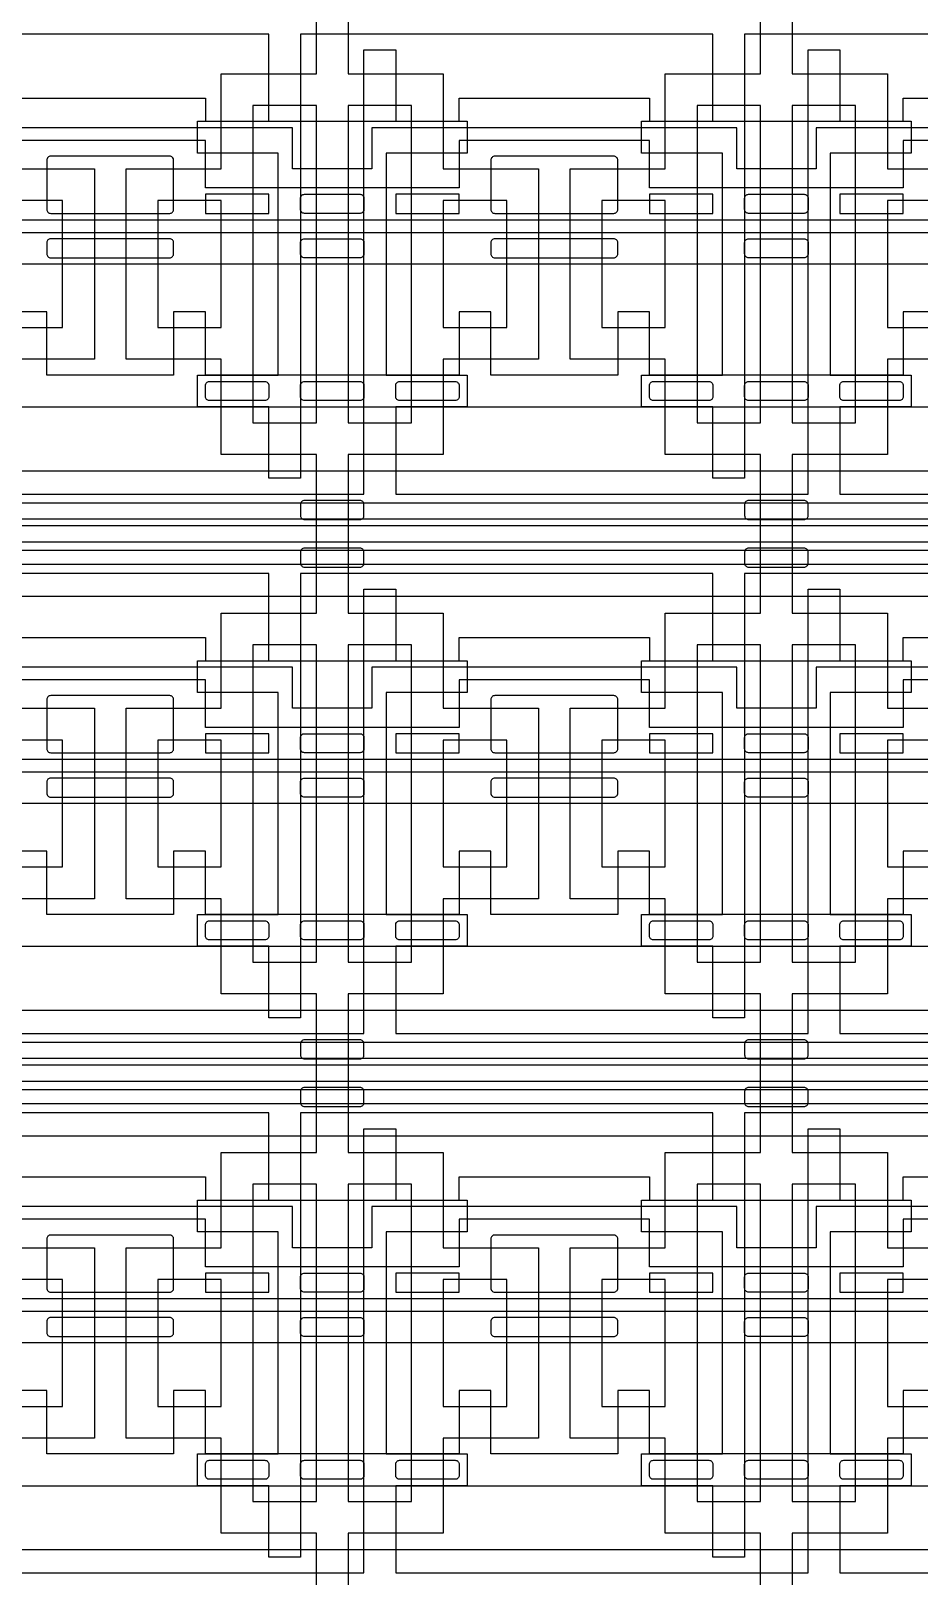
# Model space of a CAD drawing. Extents: x 0 to 194465, y -118660 to 40475.
# Drawn here: x 24062 to 26862, y 18188 to 23058 of the extents above; entities that cross this region are included whole.
import ezdxf

# ---------------------------------------------------------------- set-up
doc = ezdxf.new("R2010")
doc.units = 13
for name, color, linetype in [('Control 1 - Push up', 6, 'Continuous'), ('Control 2 - Push down', 1, 'Continuous'), ('Flow', 5, 'Continuous')]:
    doc.layers.add(name, color=color, linetype=linetype)

msp = doc.modelspace()

# ---------------------------------------------------------------- linework, layer by layer
at = {"layer": 'Control 1 - Push up'}
for points in [[(21212.498876, 22846.1072), (21812.498876, 22846.1072), (21812.498876, 22773.1072), (22612.498876, 22773.1072), (22612.498876, 22846.1072), (23212.498876, 22846.1072), (23212.498876, 22773.1072), (24012.498876, 22773.1072), (24012.498876, 22846.1072), (24612.498876, 22846.1072), (24612.498876, 22773.1072), (25412.498876, 22773.1072), (25412.498876, 22846.1072), (26012.498876, 22846.1072), (26012.498876, 22773.1072), (26812.498876, 22773.1072), (26812.498876, 22846.1072), (27412.498876, 22846.1072), (27412.498876, 22773.1072), (28212.498876, 22773.1072), (28212.498876, 22846.1072), (28812.498876, 22846.1072), (28812.498876, 22773.1072), (29612.498876, 22773.1072)], [(30487.498876, 22753.1072), (29337.498876, 22753.1072), (29337.498876, 22623.1072), (29087.498876, 22623.1072), (29087.498876, 22753.1072), (27937.498876, 22753.1072), (27937.498876, 22623.1072), (27687.498876, 22623.1072), (27687.498876, 22753.1072), (26537.498876, 22753.1072), (26537.498876, 22623.1072), (26287.498876, 22623.1072), (26287.498876, 22753.1072), (25137.498876, 22753.1072), (25137.498876, 22623.1072), (24887.498876, 22623.1072), (24887.498876, 22753.1072), (23737.498876, 22753.1072)], [(29612.498876, 22563.1072), (28812.498876, 22563.1072), (28812.498876, 22713.1072), (28212.498876, 22713.1072), (28212.498876, 22563.1072), (27412.498876, 22563.1072), (27412.498876, 22713.1072), (26812.498876, 22713.1072), (26812.498876, 22563.1072), (26012.498876, 22563.1072), (26012.498876, 22713.1072), (25412.498876, 22713.1072), (25412.498876, 22563.1072), (24612.498876, 22563.1072), (24612.498876, 22713.1072), (24012.498876, 22713.1072), (24012.498876, 22563.1072), (23212.498876, 22563.1072), (23212.498876, 22713.1072), (22612.498876, 22713.1072), (22612.498876, 22563.1072), (21812.498876, 22563.1072), (21812.498876, 22713.1072), (21212.498876, 22713.1072)], [(18062.498876, 22463.106939), (41862.498876, 22463.107205)], [(18162.498876, 22423.106938), (41762.498876, 22423.1072), (44962.498876, 22423.1072), (44962.498876, 22323.1072), (41662.498876, 22323.1072), (18262.498876, 22323.1072)], [(26912.498876, 22173.1072), (26812.498876, 22173.1072), (26812.498876, 21973.1072), (26012.498876, 21973.1072), (26012.498876, 22173.1072), (25912.498876, 22173.1072), (25912.498876, 21973.1072), (25512.498876, 21973.1072), (25512.498876, 22173.1072), (25412.498876, 22173.1072), (25412.498876, 21973.1072), (24612.498876, 21973.1072), (24612.498876, 22173.1072), (24512.498876, 22173.1072), (24512.498876, 21973.1072), (24112.498876, 21973.1072), (24112.498876, 22173.1072), (24012.498876, 22173.1072)], [(18462.498876, 21873.1072), (41262.498876, 21873.1072)], [(18462.498876, 20173.1072), (41962.498876, 20173.1072), (41962.498876, 21670.606938), (18462.498876, 21670.606938)], [(18362.498876, 21570.606938), (41862.498876, 21570.606938)], [(18262.498876, 21520.606938), (41762.498876, 21520.606938), (41762.498876, 20623.1072), (18262.498876, 20623.1072)], [(18162.498876, 20723.106938), (41662.498876, 20723.107199), (41662.498876, 20723.1072), (41662.498876, 21420.606938), (18162.498876, 21420.606938)], [(18062.498876, 20763.106939), (41562.498876, 20763.107199), (41562.498876, 21376.067922), (18062.498876, 21376.067922)], [(17962.498876, 21276.067922), (41462.498876, 21276.067922)], [(21212.498876, 21146.1072), (21812.498876, 21146.1072), (21812.498876, 21073.1072), (22612.498876, 21073.1072), (22612.498876, 21146.1072), (23212.498876, 21146.1072), (23212.498876, 21073.1072), (24012.498876, 21073.1072), (24012.498876, 21146.1072), (24612.498876, 21146.1072), (24612.498876, 21073.1072), (25412.498876, 21073.1072), (25412.498876, 21146.1072), (26012.498876, 21146.1072), (26012.498876, 21073.1072), (26812.498876, 21073.1072), (26812.498876, 21146.1072), (27412.498876, 21146.1072), (27412.498876, 21073.1072), (28212.498876, 21073.1072), (28212.498876, 21146.1072), (28812.498876, 21146.1072), (28812.498876, 21073.1072), (29612.498876, 21073.1072)], [(30487.498876, 21053.1072), (29337.498876, 21053.1072), (29337.498876, 20923.1072), (29087.498876, 20923.1072), (29087.498876, 21053.1072), (27937.498876, 21053.1072), (27937.498876, 20923.1072), (27687.498876, 20923.1072), (27687.498876, 21053.1072), (26537.498876, 21053.1072), (26537.498876, 20923.1072), (26287.498876, 20923.1072), (26287.498876, 21053.1072), (25137.498876, 21053.1072), (25137.498876, 20923.1072), (24887.498876, 20923.1072), (24887.498876, 21053.1072), (23737.498876, 21053.1072)], [(29612.498876, 20863.1072), (28812.498876, 20863.1072), (28812.498876, 21013.1072), (28212.498876, 21013.1072), (28212.498876, 20863.1072), (27412.498876, 20863.1072), (27412.498876, 21013.1072), (26812.498876, 21013.1072), (26812.498876, 20863.1072), (26012.498876, 20863.1072), (26012.498876, 21013.1072), (25412.498876, 21013.1072), (25412.498876, 20863.1072), (24612.498876, 20863.1072), (24612.498876, 21013.1072), (24012.498876, 21013.1072), (24012.498876, 20863.1072), (23212.498876, 20863.1072), (23212.498876, 21013.1072), (22612.498876, 21013.1072), (22612.498876, 20863.1072), (21812.498876, 20863.1072), (21812.498876, 21013.1072), (21212.498876, 21013.1072)], [(26912.498876, 20473.1072), (26812.498876, 20473.1072), (26812.498876, 20273.1072), (26012.498876, 20273.1072), (26012.498876, 20473.1072), (25912.498876, 20473.1072), (25912.498876, 20273.1072), (25512.498876, 20273.1072), (25512.498876, 20473.1072), (25412.498876, 20473.1072), (25412.498876, 20273.1072), (24612.498876, 20273.1072), (24612.498876, 20473.1072), (24512.498876, 20473.1072), (24512.498876, 20273.1072), (24112.498876, 20273.1072), (24112.498876, 20473.1072), (24012.498876, 20473.1072)], [(18462.498876, 18473.1072), (41962.498876, 18473.1072), (41962.498876, 19970.606938), (18462.498876, 19970.606938)], [(18362.498876, 19870.606938), (41862.498876, 19870.606938)], [(18262.498876, 19820.606938), (41762.498876, 19820.606938), (41762.498876, 18923.1072), (18262.498876, 18923.1072)], [(18062.498876, 19063.106939), (41562.498876, 19063.107204), (41562.498876, 19063.107199), (41562.498876, 19676.067922), (18062.498876, 19676.067922)], [(18162.498876, 19023.106938), (41662.498876, 19023.1072), (41662.498876, 19720.606938), (18162.498876, 19720.606938)], [(17962.498876, 19576.067922), (41462.498876, 19576.067922)], [(21212.498876, 19446.1072), (21812.498876, 19446.1072), (21812.498876, 19373.1072), (22612.498876, 19373.1072), (22612.498876, 19446.1072), (23212.498876, 19446.1072), (23212.498876, 19373.1072), (24012.498876, 19373.1072), (24012.498876, 19446.1072), (24612.498876, 19446.1072), (24612.498876, 19373.1072), (25412.498876, 19373.1072), (25412.498876, 19446.1072), (26012.498876, 19446.1072), (26012.498876, 19373.1072), (26812.498876, 19373.1072), (26812.498876, 19446.1072), (27412.498876, 19446.1072), (27412.498876, 19373.1072), (28212.498876, 19373.1072), (28212.498876, 19446.1072), (28812.498876, 19446.1072), (28812.498876, 19373.1072), (29612.498876, 19373.1072)], [(30487.498876, 19353.1072), (29337.498876, 19353.1072), (29337.498876, 19223.1072), (29087.498876, 19223.1072), (29087.498876, 19353.1072), (27937.498876, 19353.1072), (27937.498876, 19223.1072), (27687.498876, 19223.1072), (27687.498876, 19353.1072), (26537.498876, 19353.1072), (26537.498876, 19223.1072), (26287.498876, 19223.1072), (26287.498876, 19353.1072), (25137.498876, 19353.1072), (25137.498876, 19223.1072), (24887.498876, 19223.1072), (24887.498876, 19353.1072), (23737.498876, 19353.1072)], [(29612.498876, 19163.1072), (28812.498876, 19163.1072), (28812.498876, 19313.1072), (28212.498876, 19313.1072), (28212.498876, 19163.1072), (27412.498876, 19163.1072), (27412.498876, 19313.1072), (26812.498876, 19313.1072), (26812.498876, 19163.1072), (26012.498876, 19163.1072), (26012.498876, 19313.1072), (25412.498876, 19313.1072), (25412.498876, 19163.1072), (24612.498876, 19163.1072), (24612.498876, 19313.1072), (24012.498876, 19313.1072), (24012.498876, 19163.1072), (23212.498876, 19163.1072), (23212.498876, 19313.1072), (22612.498876, 19313.1072), (22612.498876, 19163.1072), (21812.498876, 19163.1072), (21812.498876, 19313.1072), (21212.498876, 19313.1072)], [(26912.498876, 18773.1072), (26812.498876, 18773.1072), (26812.498876, 18573.1072), (26012.498876, 18573.1072), (26012.498876, 18773.1072), (25912.498876, 18773.1072), (25912.498876, 18573.1072), (25512.498876, 18573.1072), (25512.498876, 18773.1072), (25412.498876, 18773.1072), (25412.498876, 18573.1072), (24612.498876, 18573.1072), (24612.498876, 18773.1072), (24512.498876, 18773.1072), (24512.498876, 18573.1072), (24112.498876, 18573.1072), (24112.498876, 18773.1072), (24012.498876, 18773.1072)], [(18462.498876, 16773.1072), (41962.498876, 16773.1072), (41962.498876, 18270.606938), (18462.498876, 18270.606938)]]:
    msp.add_lwpolyline(points, dxfattribs=at)
for points in [[(24512.498876, 22650.6072, 0.414214), (24499.998876, 22663.1072), (24124.998876, 22663.1072, 0.414214), (24112.498876, 22650.6072), (24112.498876, 22495.6072, 0.414214), (24124.998876, 22483.1072), (24499.998876, 22483.1072, 0.414214), (24512.498876, 22495.6072)], [(25912.498876, 22650.6072, 0.414214), (25899.998876, 22663.1072), (25524.998876, 22663.1072, 0.414214), (25512.498876, 22650.6072), (25512.498876, 22495.6072, 0.414214), (25524.998876, 22483.1072), (25899.998876, 22483.1072, 0.414214), (25912.498876, 22495.6072)], [(24924.998876, 22483.1072, -0.414214), (24912.498876, 22495.6072), (24912.498876, 22530.6072, -0.414214), (24924.998876, 22543.1072), (25099.998876, 22543.1072, -0.414214), (25112.498876, 22530.6072), (25112.498876, 22495.6072, -0.414214), (25099.998876, 22483.1072)], [(26324.998876, 22483.1072, -0.414214), (26312.498876, 22495.6072), (26312.498876, 22530.6072, -0.414214), (26324.998876, 22543.1072), (26499.998876, 22543.1072, -0.414214), (26512.498876, 22530.6072), (26512.498876, 22495.6072, -0.414214), (26499.998876, 22483.1072)], [(24124.998876, 22343.1072), (24499.998876, 22343.1072, 0.414214), (24512.498876, 22355.6072), (24512.498876, 22390.6072, 0.414214), (24499.998876, 22403.1072), (24124.998876, 22403.1072, 0.414214), (24112.498876, 22390.6072), (24112.498876, 22355.6072, 0.414214)], [(24924.998876, 22343.1072, -0.414214), (24912.498876, 22355.6072), (24912.498876, 22390.6072, -0.414214), (24924.998876, 22403.1072), (25099.998876, 22403.1072, -0.414214), (25112.498876, 22390.6072), (25112.498876, 22355.6072, -0.414214), (25099.998876, 22343.1072)], [(25524.998876, 22343.1072), (25899.998876, 22343.1072, 0.414214), (25912.498876, 22355.6072), (25912.498876, 22390.6072, 0.414214), (25899.998876, 22403.1072), (25524.998876, 22403.1072, 0.414214), (25512.498876, 22390.6072), (25512.498876, 22355.6072, 0.414214)], [(26324.998876, 22343.1072, -0.414214), (26312.498876, 22355.6072), (26312.498876, 22390.6072, -0.414214), (26324.998876, 22403.1072), (26499.998876, 22403.1072, -0.414214), (26512.498876, 22390.6072), (26512.498876, 22355.6072, -0.414214), (26499.998876, 22343.1072)], [(24624.998876, 21893.1072, -0.414214), (24612.498876, 21905.6072), (24612.498876, 21940.6072, -0.414214), (24624.998876, 21953.1072), (24799.998876, 21953.1072, -0.414214), (24812.498876, 21940.6072), (24812.498876, 21905.6072, -0.414214), (24799.998876, 21893.1072)], [(24924.998876, 21893.1072, -0.414214), (24912.498876, 21905.6072), (24912.498876, 21940.6072, -0.414214), (24924.998876, 21953.1072), (25099.998876, 21953.1072, -0.414214), (25112.498876, 21940.6072), (25112.498876, 21905.6072, -0.414214), (25099.998876, 21893.1072)], [(25224.998876, 21893.1072, -0.414214), (25212.498876, 21905.6072), (25212.498876, 21940.6072, -0.414214), (25224.998876, 21953.1072), (25399.998876, 21953.1072, -0.414214), (25412.498876, 21940.6072), (25412.498876, 21905.6072, -0.414214), (25399.998876, 21893.1072)], [(26024.998876, 21893.1072, -0.414214), (26012.498876, 21905.6072), (26012.498876, 21940.6072, -0.414214), (26024.998876, 21953.1072), (26199.998876, 21953.1072, -0.414214), (26212.498876, 21940.6072), (26212.498876, 21905.6072, -0.414214), (26199.998876, 21893.1072)], [(26324.998876, 21893.1072, -0.414214), (26312.498876, 21905.6072), (26312.498876, 21940.6072, -0.414214), (26324.998876, 21953.1072), (26499.998876, 21953.1072, -0.414214), (26512.498876, 21940.6072), (26512.498876, 21905.6072, -0.414214), (26499.998876, 21893.1072)], [(26624.998876, 21893.1072, -0.414214), (26612.498876, 21905.6072), (26612.498876, 21940.6072, -0.414214), (26624.998876, 21953.1072), (26799.998876, 21953.1072, -0.414214), (26812.498876, 21940.6072), (26812.498876, 21905.6072, -0.414214), (26799.998876, 21893.1072)], [(24512.498876, 20950.6072, 0.414214), (24499.998876, 20963.1072), (24124.998876, 20963.1072, 0.414214), (24112.498876, 20950.6072), (24112.498876, 20795.6072, 0.414214), (24124.998876, 20783.1072), (24499.998876, 20783.1072, 0.414214), (24512.498876, 20795.6072)], [(25912.498876, 20950.6072, 0.414214), (25899.998876, 20963.1072), (25524.998876, 20963.1072, 0.414214), (25512.498876, 20950.6072), (25512.498876, 20795.6072, 0.414214), (25524.998876, 20783.1072), (25899.998876, 20783.1072, 0.414214), (25912.498876, 20795.6072)], [(24924.998876, 20783.1072, -0.414214), (24912.498876, 20795.6072), (24912.498876, 20830.6072, -0.414214), (24924.998876, 20843.1072), (25099.998876, 20843.1072, -0.414214), (25112.498876, 20830.6072), (25112.498876, 20795.6072, -0.414214), (25099.998876, 20783.1072)], [(26324.998876, 20783.1072, -0.414214), (26312.498876, 20795.6072), (26312.498876, 20830.6072, -0.414214), (26324.998876, 20843.1072), (26499.998876, 20843.1072, -0.414214), (26512.498876, 20830.6072), (26512.498876, 20795.6072, -0.414214), (26499.998876, 20783.1072)], [(24124.998876, 20643.1072), (24499.998876, 20643.1072, 0.414214), (24512.498876, 20655.6072), (24512.498876, 20690.6072, 0.414214), (24499.998876, 20703.1072), (24124.998876, 20703.1072, 0.414214), (24112.498876, 20690.6072), (24112.498876, 20655.6072, 0.414214)], [(24924.998876, 20643.1072, -0.414214), (24912.498876, 20655.6072), (24912.498876, 20690.6072, -0.414214), (24924.998876, 20703.1072), (25099.998876, 20703.1072, -0.414214), (25112.498876, 20690.6072), (25112.498876, 20655.6072, -0.414214), (25099.998876, 20643.1072)], [(25524.998876, 20643.1072), (25899.998876, 20643.1072, 0.414214), (25912.498876, 20655.6072), (25912.498876, 20690.6072, 0.414214), (25899.998876, 20703.1072), (25524.998876, 20703.1072, 0.414214), (25512.498876, 20690.6072), (25512.498876, 20655.6072, 0.414214)], [(26324.998876, 20643.1072, -0.414214), (26312.498876, 20655.6072), (26312.498876, 20690.6072, -0.414214), (26324.998876, 20703.1072), (26499.998876, 20703.1072, -0.414214), (26512.498876, 20690.6072), (26512.498876, 20655.6072, -0.414214), (26499.998876, 20643.1072)], [(24624.998876, 20193.1072, -0.414214), (24612.498876, 20205.6072), (24612.498876, 20240.6072, -0.414214), (24624.998876, 20253.1072), (24799.998876, 20253.1072, -0.414214), (24812.498876, 20240.6072), (24812.498876, 20205.6072, -0.414214), (24799.998876, 20193.1072)], [(24924.998876, 20193.1072, -0.414214), (24912.498876, 20205.6072), (24912.498876, 20240.6072, -0.414214), (24924.998876, 20253.1072), (25099.998876, 20253.1072, -0.414214), (25112.498876, 20240.6072), (25112.498876, 20205.6072, -0.414214), (25099.998876, 20193.1072)], [(25224.998876, 20193.1072, -0.414214), (25212.498876, 20205.6072), (25212.498876, 20240.6072, -0.414214), (25224.998876, 20253.1072), (25399.998876, 20253.1072, -0.414214), (25412.498876, 20240.6072), (25412.498876, 20205.6072, -0.414214), (25399.998876, 20193.1072)], [(26024.998876, 20193.1072, -0.414214), (26012.498876, 20205.6072), (26012.498876, 20240.6072, -0.414214), (26024.998876, 20253.1072), (26199.998876, 20253.1072, -0.414214), (26212.498876, 20240.6072), (26212.498876, 20205.6072, -0.414214), (26199.998876, 20193.1072)], [(26324.998876, 20193.1072, -0.414214), (26312.498876, 20205.6072), (26312.498876, 20240.6072, -0.414214), (26324.998876, 20253.1072), (26499.998876, 20253.1072, -0.414214), (26512.498876, 20240.6072), (26512.498876, 20205.6072, -0.414214), (26499.998876, 20193.1072)], [(26624.998876, 20193.1072, -0.414214), (26612.498876, 20205.6072), (26612.498876, 20240.6072, -0.414214), (26624.998876, 20253.1072), (26799.998876, 20253.1072, -0.414214), (26812.498876, 20240.6072), (26812.498876, 20205.6072, -0.414214), (26799.998876, 20193.1072)], [(24512.498876, 19250.6072, 0.414214), (24499.998876, 19263.1072), (24124.998876, 19263.1072, 0.414214), (24112.498876, 19250.6072), (24112.498876, 19095.6072, 0.414214), (24124.998876, 19083.1072), (24499.998876, 19083.1072, 0.414214), (24512.498876, 19095.6072)], [(25912.498876, 19250.6072, 0.414214), (25899.998876, 19263.1072), (25524.998876, 19263.1072, 0.414214), (25512.498876, 19250.6072), (25512.498876, 19095.6072, 0.414214), (25524.998876, 19083.1072), (25899.998876, 19083.1072, 0.414214), (25912.498876, 19095.6072)], [(24924.998876, 19083.1072, -0.414214), (24912.498876, 19095.6072), (24912.498876, 19130.6072, -0.414214), (24924.998876, 19143.1072), (25099.998876, 19143.1072, -0.414214), (25112.498876, 19130.6072), (25112.498876, 19095.6072, -0.414214), (25099.998876, 19083.1072)], [(26324.998876, 19083.1072, -0.414214), (26312.498876, 19095.6072), (26312.498876, 19130.6072, -0.414214), (26324.998876, 19143.1072), (26499.998876, 19143.1072, -0.414214), (26512.498876, 19130.6072), (26512.498876, 19095.6072, -0.414214), (26499.998876, 19083.1072)], [(24124.998876, 18943.1072), (24499.998876, 18943.1072, 0.414214), (24512.498876, 18955.6072), (24512.498876, 18990.6072, 0.414214), (24499.998876, 19003.1072), (24124.998876, 19003.1072, 0.414214), (24112.498876, 18990.6072), (24112.498876, 18955.6072, 0.414214)], [(24924.998876, 18943.1072, -0.414214), (24912.498876, 18955.6072), (24912.498876, 18990.6072, -0.414214), (24924.998876, 19003.1072), (25099.998876, 19003.1072, -0.414214), (25112.498876, 18990.6072), (25112.498876, 18955.6072, -0.414214), (25099.998876, 18943.1072)], [(25524.998876, 18943.1072), (25899.998876, 18943.1072, 0.414214), (25912.498876, 18955.6072), (25912.498876, 18990.6072, 0.414214), (25899.998876, 19003.1072), (25524.998876, 19003.1072, 0.414214), (25512.498876, 18990.6072), (25512.498876, 18955.6072, 0.414214)], [(26324.998876, 18943.1072, -0.414214), (26312.498876, 18955.6072), (26312.498876, 18990.6072, -0.414214), (26324.998876, 19003.1072), (26499.998876, 19003.1072, -0.414214), (26512.498876, 18990.6072), (26512.498876, 18955.6072, -0.414214), (26499.998876, 18943.1072)], [(24624.998876, 18493.1072, -0.414214), (24612.498876, 18505.6072), (24612.498876, 18540.6072, -0.414214), (24624.998876, 18553.1072), (24799.998876, 18553.1072, -0.414214), (24812.498876, 18540.6072), (24812.498876, 18505.6072, -0.414214), (24799.998876, 18493.1072)], [(24924.998876, 18493.1072, -0.414214), (24912.498876, 18505.6072), (24912.498876, 18540.6072, -0.414214), (24924.998876, 18553.1072), (25099.998876, 18553.1072, -0.414214), (25112.498876, 18540.6072), (25112.498876, 18505.6072, -0.414214), (25099.998876, 18493.1072)], [(25224.998876, 18493.1072, -0.414214), (25212.498876, 18505.6072), (25212.498876, 18540.6072, -0.414214), (25224.998876, 18553.1072), (25399.998876, 18553.1072, -0.414214), (25412.498876, 18540.6072), (25412.498876, 18505.6072, -0.414214), (25399.998876, 18493.1072)], [(26024.998876, 18493.1072, -0.414214), (26012.498876, 18505.6072), (26012.498876, 18540.6072, -0.414214), (26024.998876, 18553.1072), (26199.998876, 18553.1072, -0.414214), (26212.498876, 18540.6072), (26212.498876, 18505.6072, -0.414214), (26199.998876, 18493.1072)], [(26324.998876, 18493.1072, -0.414214), (26312.498876, 18505.6072), (26312.498876, 18540.6072, -0.414214), (26324.998876, 18553.1072), (26499.998876, 18553.1072, -0.414214), (26512.498876, 18540.6072), (26512.498876, 18505.6072, -0.414214), (26499.998876, 18493.1072)], [(26624.998876, 18493.1072, -0.414214), (26612.498876, 18505.6072), (26612.498876, 18540.6072, -0.414214), (26624.998876, 18553.1072), (26799.998876, 18553.1072, -0.414214), (26812.498876, 18540.6072), (26812.498876, 18505.6072, -0.414214), (26799.998876, 18493.1072)]]:
    msp.add_lwpolyline(points, format="xyb", close=True, dxfattribs=at)
for points in [[(24812.498876, 22543.1072), (24612.498876, 22543.1072), (24612.498876, 22483.1072), (24812.498876, 22483.1072)], [(25412.498876, 22543.1072), (25212.498876, 22543.1072), (25212.498876, 22483.1072), (25412.498876, 22483.1072)], [(26212.498876, 22543.1072), (26012.498876, 22543.1072), (26012.498876, 22483.1072), (26212.498876, 22483.1072)], [(26812.498876, 22543.1072), (26612.498876, 22543.1072), (26612.498876, 22483.1072), (26812.498876, 22483.1072)], [(24812.498876, 20843.1072), (24612.498876, 20843.1072), (24612.498876, 20783.1072), (24812.498876, 20783.1072)], [(25412.498876, 20843.1072), (25212.498876, 20843.1072), (25212.498876, 20783.1072), (25412.498876, 20783.1072)], [(26212.498876, 20843.1072), (26012.498876, 20843.1072), (26012.498876, 20783.1072), (26212.498876, 20783.1072)], [(26812.498876, 20843.1072), (26612.498876, 20843.1072), (26612.498876, 20783.1072), (26812.498876, 20783.1072)], [(24812.498876, 19143.1072), (24612.498876, 19143.1072), (24612.498876, 19083.1072), (24812.498876, 19083.1072)], [(25412.498876, 19143.1072), (25212.498876, 19143.1072), (25212.498876, 19083.1072), (25412.498876, 19083.1072)], [(26212.498876, 19143.1072), (26012.498876, 19143.1072), (26012.498876, 19083.1072), (26212.498876, 19083.1072)], [(26812.498876, 19143.1072), (26612.498876, 19143.1072), (26612.498876, 19083.1072), (26812.498876, 19083.1072)]]:
    msp.add_lwpolyline(points, close=True, dxfattribs=at)
at = {"layer": 'Control 2 - Push down'}
for points in [[(27612.498876, 23048.1072), (26312.498876, 23048.1072), (26312.498876, 21648.1072), (26212.498876, 21648.1072), (26212.498876, 21873.1072), (25987.498876, 21873.1072), (25987.498876, 21973.1072), (26242.498876, 21973.1072), (26242.498876, 22673.1072), (25987.498876, 22673.1072), (25987.498876, 22773.1072), (26212.498876, 22773.1072), (26212.498876, 23048.1072), (24912.498876, 23048.1072), (24912.498876, 21648.1072), (24812.498876, 21648.1072), (24812.498876, 21873.1072), (24587.498876, 21873.1072), (24587.498876, 21973.1072), (24842.498876, 21973.1072), (24842.498876, 22673.1072), (24587.498876, 22673.1072), (24587.498876, 22773.1072), (24812.498876, 22773.1072), (24812.498876, 23048.1072), (23512.498876, 23048.1072)], [(23812.498876, 21598.1072), (25112.498876, 21598.1072), (25112.498876, 22998.1072), (25212.498876, 22998.1072), (25212.498876, 22773.1072), (25437.498876, 22773.1072), (25437.498876, 22673.1072), (25182.498876, 22673.1072), (25182.498876, 21973.1072), (25437.498876, 21973.1072), (25437.498876, 21873.1072), (25212.498876, 21873.1072), (25212.498876, 21598.1072), (26512.498876, 21598.1072), (26512.498876, 22998.1072), (26612.498876, 22998.1072), (26612.498876, 22773.1072), (26837.498876, 22773.1072), (26837.498876, 22673.1072), (26582.498876, 22673.1072), (26582.498876, 21973.1072), (26837.498876, 21973.1072), (26837.498876, 21873.1072), (26612.498876, 21873.1072), (26612.498876, 21598.1072), (27912.498876, 21598.1072)], [(44962.498876, 21498.1072), (19512.498876, 21498.1072)], [(19212.498876, 21448.1072), (44962.498876, 21448.1072)], [(27612.498876, 21348.1072), (26312.498876, 21348.1072), (26312.498876, 19948.1072), (26212.498876, 19948.1072), (26212.498876, 20173.1072), (25987.498876, 20173.1072), (25987.498876, 20273.1072), (26242.498876, 20273.1072), (26242.498876, 20973.1072), (25987.498876, 20973.1072), (25987.498876, 21073.1072), (26212.498876, 21073.1072), (26212.498876, 21348.1072), (24912.498876, 21348.1072), (24912.498876, 19948.1072), (24812.498876, 19948.1072), (24812.498876, 20173.1072), (24587.498876, 20173.1072), (24587.498876, 20273.1072), (24842.498876, 20273.1072), (24842.498876, 20973.1072), (24587.498876, 20973.1072), (24587.498876, 21073.1072), (24812.498876, 21073.1072), (24812.498876, 21348.1072), (23512.498876, 21348.1072)], [(23812.498876, 19898.1072), (25112.498876, 19898.1072), (25112.498876, 21298.1072), (25212.498876, 21298.1072), (25212.498876, 21073.1072), (25437.498876, 21073.1072), (25437.498876, 20973.1072), (25182.498876, 20973.1072), (25182.498876, 20273.1072), (25437.498876, 20273.1072), (25437.498876, 20173.1072), (25212.498876, 20173.1072), (25212.498876, 19898.1072), (26512.498876, 19898.1072), (26512.498876, 21298.1072), (26612.498876, 21298.1072), (26612.498876, 21073.1072), (26837.498876, 21073.1072), (26837.498876, 20973.1072), (26582.498876, 20973.1072), (26582.498876, 20273.1072), (26837.498876, 20273.1072), (26837.498876, 20173.1072), (26612.498876, 20173.1072), (26612.498876, 19898.1072), (27912.498876, 19898.1072)], [(44962.498876, 19798.1072), (19512.498876, 19798.1072)], [(19212.498876, 19748.1072), (44962.498876, 19748.1072)], [(27612.498876, 19648.1072), (26312.498876, 19648.1072), (26312.498876, 18248.1072), (26212.498876, 18248.1072), (26212.498876, 18473.1072), (25987.498876, 18473.1072), (25987.498876, 18573.1072), (26242.498876, 18573.1072), (26242.498876, 19273.1072), (25987.498876, 19273.1072), (25987.498876, 19373.1072), (26212.498876, 19373.1072), (26212.498876, 19648.1072), (24912.498876, 19648.1072), (24912.498876, 18248.1072), (24812.498876, 18248.1072), (24812.498876, 18473.1072), (24587.498876, 18473.1072), (24587.498876, 18573.1072), (24842.498876, 18573.1072), (24842.498876, 19273.1072), (24587.498876, 19273.1072), (24587.498876, 19373.1072), (24812.498876, 19373.1072), (24812.498876, 19648.1072), (23512.498876, 19648.1072)], [(23812.498876, 18198.1072), (25112.498876, 18198.1072), (25112.498876, 19598.1072), (25212.498876, 19598.1072), (25212.498876, 19373.1072), (25437.498876, 19373.1072), (25437.498876, 19273.1072), (25182.498876, 19273.1072), (25182.498876, 18573.1072), (25437.498876, 18573.1072), (25437.498876, 18473.1072), (25212.498876, 18473.1072), (25212.498876, 18198.1072), (26512.498876, 18198.1072), (26512.498876, 19598.1072), (26612.498876, 19598.1072), (26612.498876, 19373.1072), (26837.498876, 19373.1072), (26837.498876, 19273.1072), (26582.498876, 19273.1072), (26582.498876, 18573.1072), (26837.498876, 18573.1072), (26837.498876, 18473.1072), (26612.498876, 18473.1072), (26612.498876, 18198.1072), (27912.498876, 18198.1072)]]:
    msp.add_lwpolyline(points, dxfattribs=at)
for points in [[(25099.998876, 21578.1072), (24924.998876, 21578.1072, 0.414214), (24912.498876, 21565.6072), (24912.498876, 21530.6072, 0.414214), (24924.998876, 21518.1072), (25099.998876, 21518.1072, 0.414214), (25112.498876, 21530.6072), (25112.498876, 21565.6072, 0.414214)], [(26499.998876, 21578.1072), (26324.998876, 21578.1072, 0.414214), (26312.498876, 21565.6072), (26312.498876, 21530.6072, 0.414214), (26324.998876, 21518.1072), (26499.998876, 21518.1072, 0.414214), (26512.498876, 21530.6072), (26512.498876, 21565.6072, 0.414214)], [(25099.998876, 21428.1072), (24924.998876, 21428.1072, 0.414214), (24912.498876, 21415.6072), (24912.498876, 21380.6072, 0.414214), (24924.998876, 21368.1072), (25099.998876, 21368.1072, 0.414214), (25112.498876, 21380.6072), (25112.498876, 21415.6072, 0.414214)], [(26499.998876, 21428.1072), (26324.998876, 21428.1072, 0.414214), (26312.498876, 21415.6072), (26312.498876, 21380.6072, 0.414214), (26324.998876, 21368.1072), (26499.998876, 21368.1072, 0.414214), (26512.498876, 21380.6072), (26512.498876, 21415.6072, 0.414214)], [(25099.998876, 19878.1072), (24924.998876, 19878.1072, 0.414214), (24912.498876, 19865.6072), (24912.498876, 19830.6072, 0.414214), (24924.998876, 19818.1072), (25099.998876, 19818.1072, 0.414214), (25112.498876, 19830.6072), (25112.498876, 19865.6072, 0.414214)], [(26499.998876, 19878.1072), (26324.998876, 19878.1072, 0.414214), (26312.498876, 19865.6072), (26312.498876, 19830.6072, 0.414214), (26324.998876, 19818.1072), (26499.998876, 19818.1072, 0.414214), (26512.498876, 19830.6072), (26512.498876, 19865.6072, 0.414214)], [(25099.998876, 19728.1072), (24924.998876, 19728.1072, 0.414214), (24912.498876, 19715.6072), (24912.498876, 19680.6072, 0.414214), (24924.998876, 19668.1072), (25099.998876, 19668.1072, 0.414214), (25112.498876, 19680.6072), (25112.498876, 19715.6072, 0.414214)], [(26499.998876, 19728.1072), (26324.998876, 19728.1072, 0.414214), (26312.498876, 19715.6072), (26312.498876, 19680.6072, 0.414214), (26324.998876, 19668.1072), (26499.998876, 19668.1072, 0.414214), (26512.498876, 19680.6072), (26512.498876, 19715.6072, 0.414214)]]:
    msp.add_lwpolyline(points, format="xyb", close=True, dxfattribs=at)
at = {"layer": 'Flow'}
for points in [[(24962.498876, 18073.1072), (24962.498876, 18323.1072), (24662.498876, 18323.1072), (24662.498876, 18623.1072), (24362.498876, 18623.1072), (24362.498876, 19223.1072), (24662.498876, 19223.1072), (24662.498876, 19523.1072), (24962.498876, 19523.1072), (24962.498876, 19773.1072), (24962.498876, 20023.1072), (24662.498876, 20023.1072), (24662.498876, 20323.1072), (24362.498876, 20323.1072), (24362.498876, 20923.1072), (24662.498876, 20923.1072), (24662.498876, 21223.1072), (24962.498876, 21223.1072), (24962.498876, 21473.1072), (24962.498876, 21723.1072), (24662.498876, 21723.1072), (24662.498876, 22023.1072), (24362.498876, 22023.1072), (24362.498876, 22623.1072), (24662.498876, 22623.1072), (24662.498876, 22923.1072), (24962.498876, 22923.1072), (24962.498876, 23173.1072)], [(25062.498876, 23173.1072), (25062.498876, 22923.1072), (25362.498876, 22923.1072), (25362.498876, 22623.1072), (25662.498876, 22623.1072), (25662.498876, 22023.1072), (25362.498876, 22023.1072), (25362.498876, 21723.1072), (25062.498876, 21723.1072), (25062.498876, 21473.1072), (25062.498876, 21223.1072), (25362.498876, 21223.1072), (25362.498876, 20923.1072), (25662.498876, 20923.1072), (25662.498876, 20323.1072), (25362.498876, 20323.1072), (25362.498876, 20023.1072), (25062.498876, 20023.1072), (25062.498876, 19773.1072), (25062.498876, 19523.1072), (25362.498876, 19523.1072), (25362.498876, 19223.1072), (25662.498876, 19223.1072), (25662.498876, 18623.1072), (25362.498876, 18623.1072), (25362.498876, 18323.1072), (25062.498876, 18323.1072), (25062.498876, 18073.1072)], [(26362.498876, 18073.1072), (26362.498876, 18323.1072), (26062.498876, 18323.1072), (26062.498876, 18623.1072), (25762.498876, 18623.1072), (25762.498876, 19223.1072), (26062.498876, 19223.1072), (26062.498876, 19523.1072), (26362.498876, 19523.1072), (26362.498876, 19773.1072), (26362.498876, 20023.1072), (26062.498876, 20023.1072), (26062.498876, 20323.1072), (25762.498876, 20323.1072), (25762.498876, 20923.1072), (26062.498876, 20923.1072), (26062.498876, 21223.1072), (26362.498876, 21223.1072), (26362.498876, 21473.1072), (26362.498876, 21723.1072), (26062.498876, 21723.1072), (26062.498876, 22023.1072), (25762.498876, 22023.1072), (25762.498876, 22623.1072), (26062.498876, 22623.1072), (26062.498876, 22923.1072), (26362.498876, 22923.1072), (26362.498876, 23173.1072)], [(26462.498876, 23173.1072), (26462.498876, 22923.1072), (26762.498876, 22923.1072), (26762.498876, 22623.1072), (27062.498876, 22623.1072)], [(23962.498876, 22623.1072), (24262.498876, 22623.1072), (24262.498876, 22023.1072), (23962.498876, 22023.1072)], [(27062.498876, 22023.1072), (26762.498876, 22023.1072), (26762.498876, 21723.1072), (26462.498876, 21723.1072), (26462.498876, 21473.1072), (26462.498876, 21223.1072), (26762.498876, 21223.1072), (26762.498876, 20923.1072), (27062.498876, 20923.1072)], [(23962.498876, 20923.1072), (24262.498876, 20923.1072), (24262.498876, 20323.1072), (23962.498876, 20323.1072)], [(27062.498876, 20323.1072), (26762.498876, 20323.1072), (26762.498876, 20023.1072), (26462.498876, 20023.1072), (26462.498876, 19773.1072), (26462.498876, 19523.1072), (26762.498876, 19523.1072), (26762.498876, 19223.1072), (27062.498876, 19223.1072)], [(23962.498876, 19223.1072), (24262.498876, 19223.1072), (24262.498876, 18623.1072), (23962.498876, 18623.1072)], [(27062.498876, 18623.1072), (26762.498876, 18623.1072), (26762.498876, 18323.1072), (26462.498876, 18323.1072), (26462.498876, 18073.1072)]]:
    msp.add_lwpolyline(points, dxfattribs=at)
for points in [[(24962.498876, 21823.1072), (24962.498876, 22823.1072), (24762.498876, 22823.1072), (24762.498876, 21823.1072)], [(25262.498876, 22823.1072), (25062.498876, 22823.1072), (25062.498876, 21823.1072), (25262.498876, 21823.1072)], [(26362.498876, 21823.1072), (26362.498876, 22823.1072), (26162.498876, 22823.1072), (26162.498876, 21823.1072)], [(26662.498876, 22823.1072), (26462.498876, 22823.1072), (26462.498876, 21823.1072), (26662.498876, 21823.1072)], [(24162.498876, 22523.1072), (23962.498876, 22523.1072), (23962.498876, 22123.1072), (24162.498876, 22123.1072)], [(24662.498876, 22123.1072), (24662.498876, 22523.1072), (24462.498876, 22523.1072), (24462.498876, 22123.1072)], [(25562.498876, 22523.1072), (25362.498876, 22523.1072), (25362.498876, 22123.1072), (25562.498876, 22123.1072)], [(26062.498876, 22123.1072), (26062.498876, 22523.1072), (25862.498876, 22523.1072), (25862.498876, 22123.1072)], [(26962.498876, 22523.1072), (26762.498876, 22523.1072), (26762.498876, 22123.1072), (26962.498876, 22123.1072)], [(24962.498876, 20123.1072), (24962.498876, 21123.1072), (24762.498876, 21123.1072), (24762.498876, 20123.1072)], [(25262.498876, 21123.1072), (25062.498876, 21123.1072), (25062.498876, 20123.1072), (25262.498876, 20123.1072)], [(26362.498876, 20123.1072), (26362.498876, 21123.1072), (26162.498876, 21123.1072), (26162.498876, 20123.1072)], [(26662.498876, 21123.1072), (26462.498876, 21123.1072), (26462.498876, 20123.1072), (26662.498876, 20123.1072)], [(24162.498876, 20823.1072), (23962.498876, 20823.1072), (23962.498876, 20423.1072), (24162.498876, 20423.1072)], [(24662.498876, 20423.1072), (24662.498876, 20823.1072), (24462.498876, 20823.1072), (24462.498876, 20423.1072)], [(25562.498876, 20823.1072), (25362.498876, 20823.1072), (25362.498876, 20423.1072), (25562.498876, 20423.1072)], [(26062.498876, 20423.1072), (26062.498876, 20823.1072), (25862.498876, 20823.1072), (25862.498876, 20423.1072)], [(26962.498876, 20823.1072), (26762.498876, 20823.1072), (26762.498876, 20423.1072), (26962.498876, 20423.1072)], [(24962.498876, 18423.1072), (24962.498876, 19423.1072), (24762.498876, 19423.1072), (24762.498876, 18423.1072)], [(25262.498876, 19423.1072), (25062.498876, 19423.1072), (25062.498876, 18423.1072), (25262.498876, 18423.1072)], [(26362.498876, 18423.1072), (26362.498876, 19423.1072), (26162.498876, 19423.1072), (26162.498876, 18423.1072)], [(26662.498876, 19423.1072), (26462.498876, 19423.1072), (26462.498876, 18423.1072), (26662.498876, 18423.1072)], [(24162.498876, 19123.1072), (23962.498876, 19123.1072), (23962.498876, 18723.1072), (24162.498876, 18723.1072)], [(24662.498876, 18723.1072), (24662.498876, 19123.1072), (24462.498876, 19123.1072), (24462.498876, 18723.1072)], [(25562.498876, 19123.1072), (25362.498876, 19123.1072), (25362.498876, 18723.1072), (25562.498876, 18723.1072)], [(26062.498876, 18723.1072), (26062.498876, 19123.1072), (25862.498876, 19123.1072), (25862.498876, 18723.1072)], [(26962.498876, 19123.1072), (26762.498876, 19123.1072), (26762.498876, 18723.1072), (26962.498876, 18723.1072)]]:
    msp.add_lwpolyline(points, close=True, dxfattribs=at)

doc.saveas('drawing.dxf')
